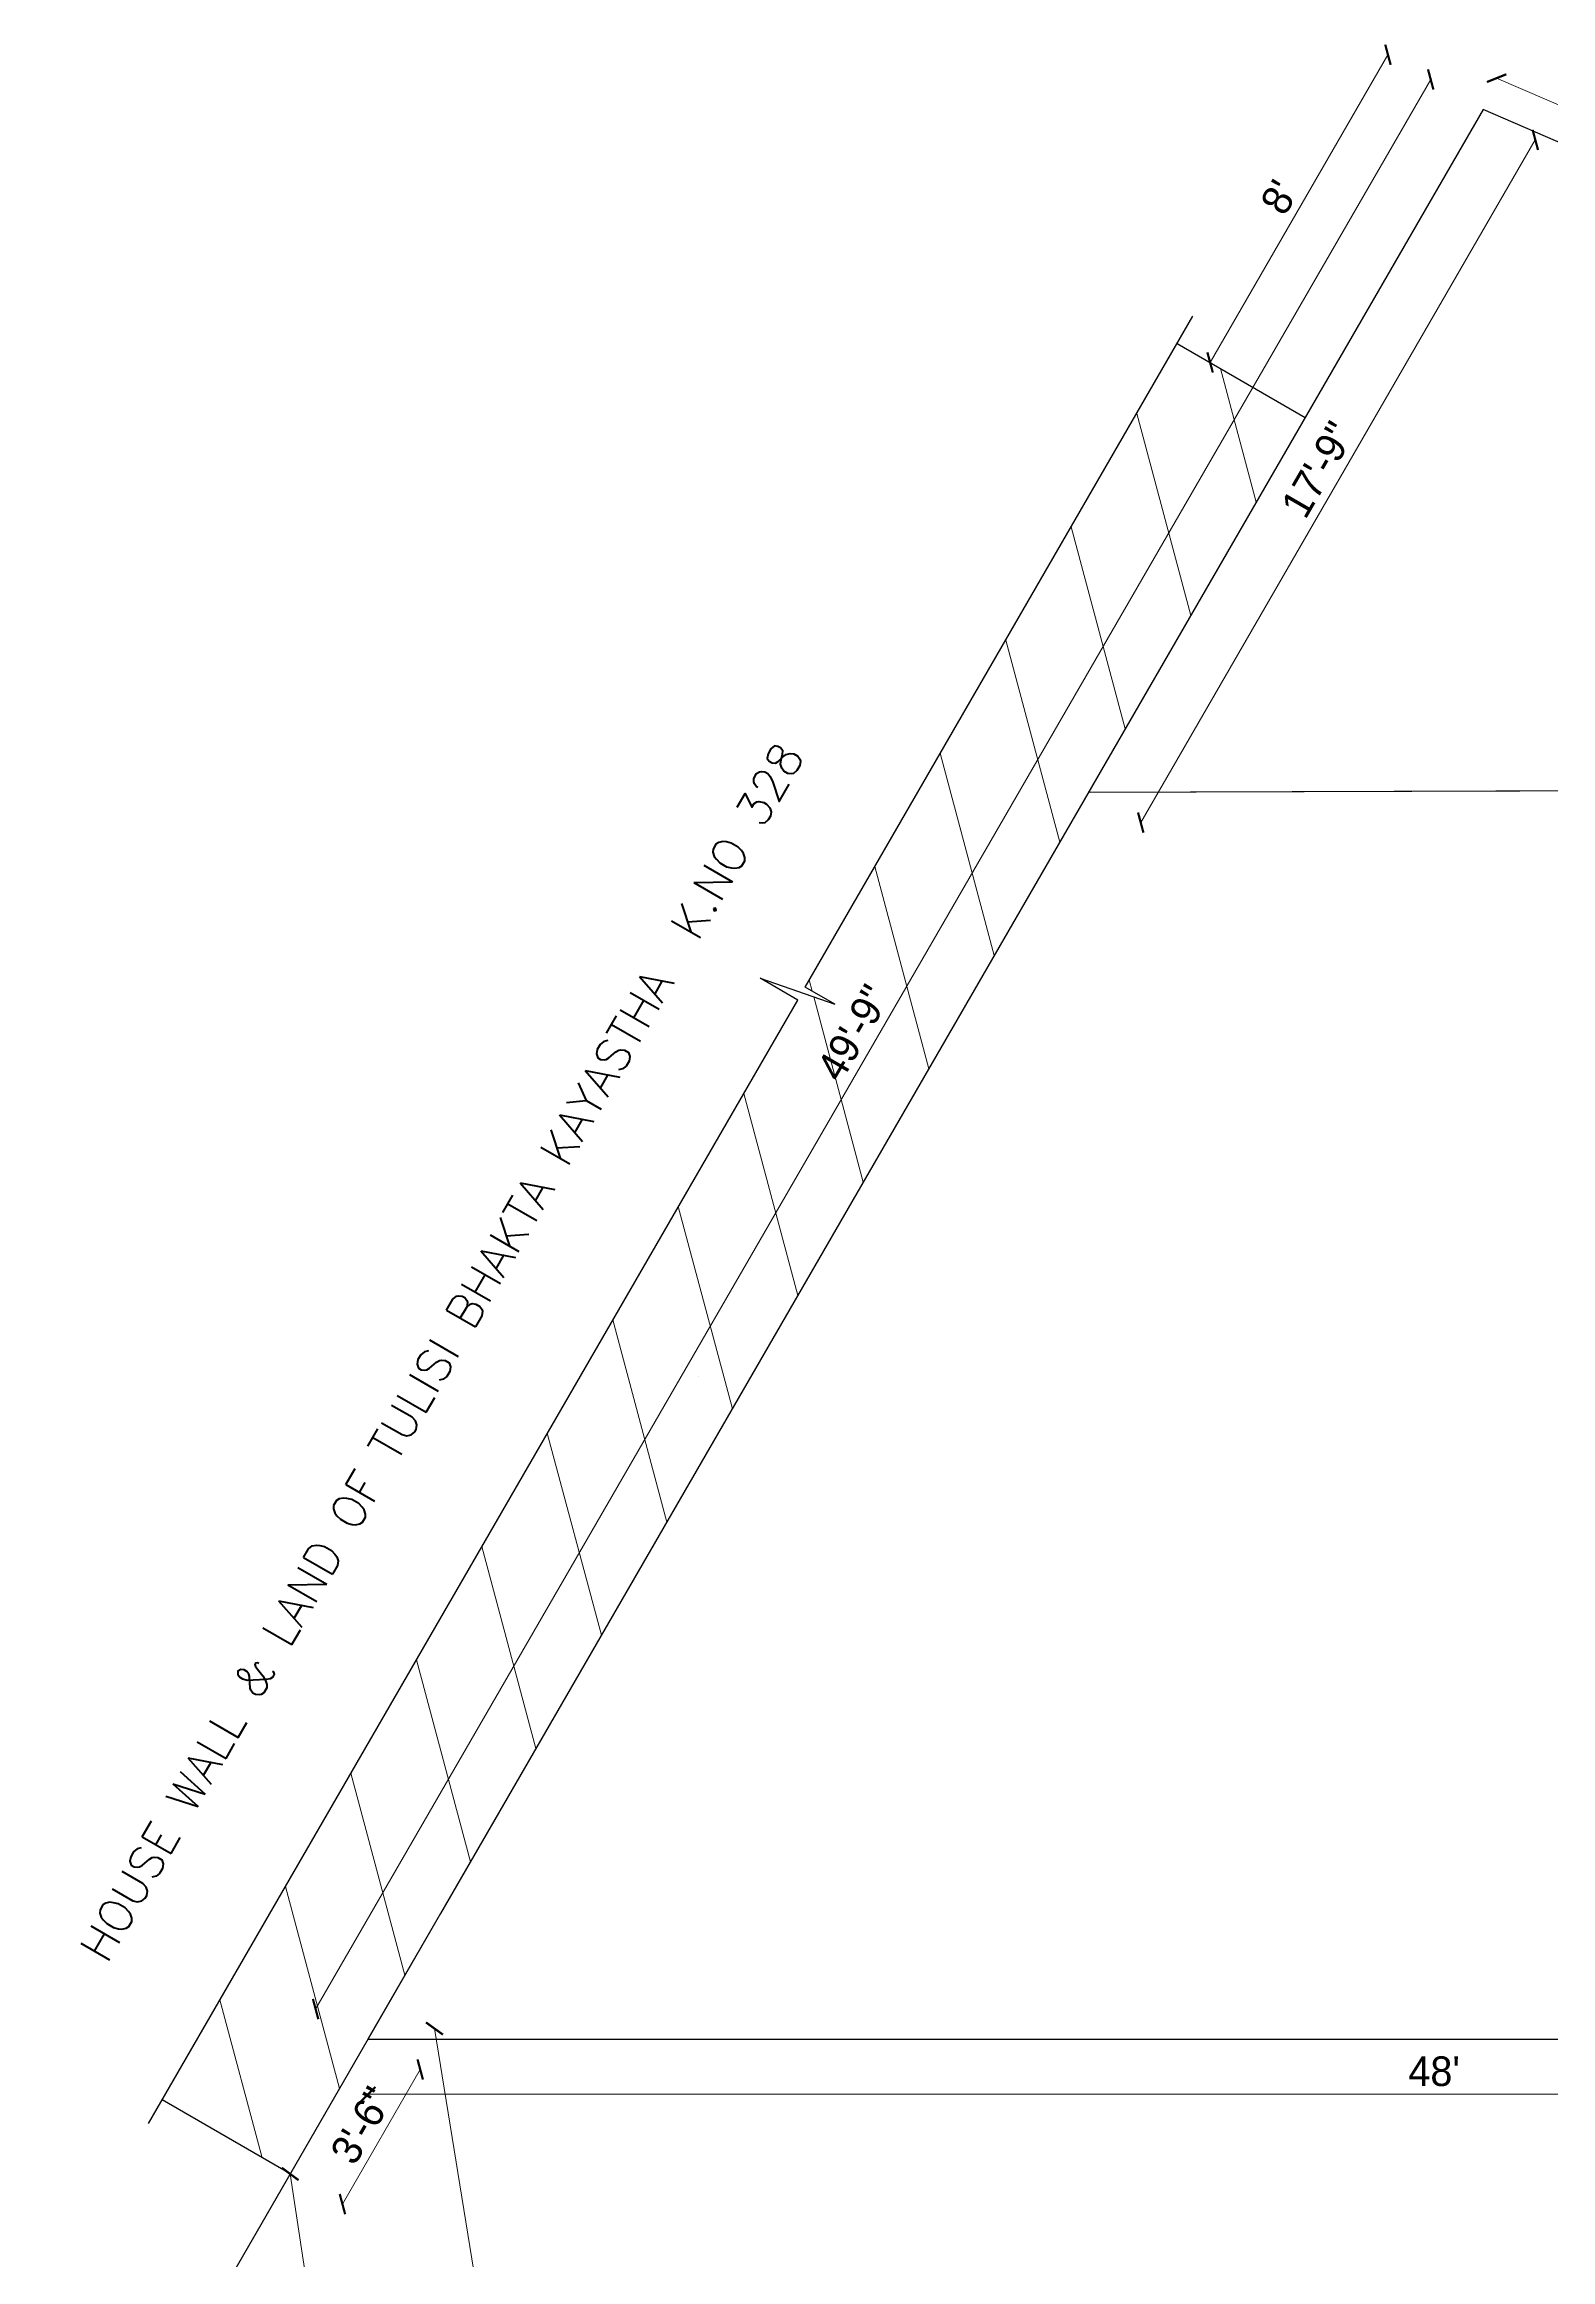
# Model space of a CAD drawing. Header units: inches. Extents: x 6873 to 34015, y -4436 to 8204.
# Drawn here: x 24393 to 24800, y -3920 to -3322 of the extents above; entities that cross this region are included whole.
import ezdxf

# ---------------------------------------------------------------- set-up
doc = ezdxf.new("R2010")
doc.units = ezdxf.units.IN
doc.header["$LTSCALE"] = 5
doc.header["$MEASUREMENT"] = 0
doc.layers.add('A-WALL', color=7, linetype='Continuous', lineweight=9)
doc.layers.add('HATCH', color=253, linetype='Continuous', lineweight=0)
for name, color, linetype in [('DIM', 5, 'Continuous'), ('TEXT', 6, 'Continuous'), ('WALL', 7, 'Continuous')]:
    doc.layers.add(name, color=color, linetype=linetype)
doc.styles.add('ROMANS', font='romans.shx', dxfattribs={"width": 0.8})
doc.styles.add('tt', font='stylu.ttf', dxfattribs={"height": 8})
doc.dimstyles.new('Copy(2) of STANDARD', dxfattribs={"dimtxt": 2, "dimasz": 4, "dimexe": 0, "dimexo": 0, "dimgap": 2, "dimtad": 1, "dimdec": 0, "dimzin": 0, "dimdsep": 46, "dimlunit": 3, "dimtxsty": 'tt', "dimblk": 'ARCHTICK', "dimcen": 0.0505, "dimse1": 1, "dimse2": 1, "dimclrd": 5, "dimclre": 5, "dimclrt": 7, "dimadec": 1, "dimazin": 0, "dimtm": 1e-09, "dimtfac": 1, "dimtdec": 0, "dimtofl": 0, "dimtmove": 1, "dimatfit": 3, "dimfxl": 1, "dimtolj": 2, "dimtzin": 0, "dimlwd": 13, "dimarcsym": 0})

# ---------------------------------------------------------------- blocks, each defined once
blk = doc.blocks.new('_ArchTick')
at = {"color": 0, "linetype": 'ByBlock', "const_width": 0.15}
blk.add_lwpolyline([(-0.5, -0.5), (0.5, 0.5)], dxfattribs=at)
blk = doc.blocks.new('*D429')
at = {"layer": 'Defpoints', "color": 0, "ltscale": 5, "transparency": 16777216}
for p in [(24781.3, -3339.37), (25056.35, -3448.11), (25052.67, -3456.62)]:
    blk.add_point(p, dxfattribs=at)
at = {"layer": 'DIM', "color": 5, "lineweight": 13, "ltscale": 5, "transparency": 16777216}
blk.add_line((24784.98, -3330.86), (25056.35, -3448.11), dxfattribs=at)
at = {"layer": 'DIM', "color": 5, "lineweight": 13, "ltscale": 5, "transparency": 16777216, "xscale": 4, "yscale": 4, "zscale": 4}
for p, rotation in [((24784.98, -3330.86), 156.6336577027969), ((25056.35, -3448.11), 336.6336577027969)]:
    blk.add_blockref('_ArchTick', p, dxfattribs=dict(at, rotation=rotation))
at = {"layer": 'DIM', "color": 7, "ltscale": 5, "transparency": 16777216, "insert": (24923.11, -3383.81), "char_height": 8, "attachment_point": 5, "rotation": 336.63366, "style": 'tt'}
blk.add_mtext('\\A2;24\'-8"', dxfattribs=at)
blk = doc.blocks.new('*D430')
at = {"layer": 'Defpoints', "color": 0, "ltscale": 5, "transparency": 16777216}
for p in [(24767.17, -3331.21), (24781.3, -3339.37), (24480.1, -3860.6)]:
    blk.add_point(p, dxfattribs=at)
at = {"layer": 'DIM', "color": 5, "lineweight": 13, "ltscale": 5, "transparency": 16777216}
blk.add_line((24465.96, -3852.43), (24767.17, -3331.21), dxfattribs=at)
at = {"layer": 'DIM', "color": 5, "lineweight": 13, "ltscale": 5, "transparency": 16777216, "xscale": 4, "yscale": 4, "zscale": 4}
for p, rotation in [((24767.17, -3331.21), 59.97717259332019), ((24465.96, -3852.43), 239.9771725933201)]:
    blk.add_blockref('_ArchTick', p, dxfattribs=dict(at, rotation=rotation))
at = {"layer": 'DIM', "color": 7, "ltscale": 5, "transparency": 16777216, "insert": (24611.21, -3588.73), "char_height": 8, "attachment_point": 5, "rotation": 59.97717, "style": 'tt'}
blk.add_mtext('\\A2;49\'-9"', dxfattribs=at)
blk = doc.blocks.new('*D432')
at = {"layer": 'Defpoints', "color": 0, "ltscale": 5, "transparency": 16777216}
for p in [(24480.1, -3860.6), (24540.05, -4230.27), (24558.01, -4227.35)]:
    blk.add_point(p, dxfattribs=at)
at = {"layer": 'DIM', "color": 5, "lineweight": 13, "ltscale": 5, "transparency": 16777216}
blk.add_line((24498.06, -3857.69), (24558.01, -4227.35), dxfattribs=at)
at = {"layer": 'DIM', "color": 5, "lineweight": 13, "ltscale": 5, "transparency": 16777216, "xscale": 4, "yscale": 4, "zscale": 4}
for p, rotation in [((24498.06, -3857.69), 99.21184451836452), ((24558.01, -4227.35), 279.2118445183645)]:
    blk.add_blockref('_ArchTick', p, dxfattribs=dict(at, rotation=rotation))
at = {"layer": 'DIM', "color": 7, "ltscale": 5, "transparency": 16777216, "insert": (24534.1, -4041.54), "char_height": 8, "attachment_point": 5, "rotation": 279.21184, "style": 'tt'}
blk.add_mtext("\\A2;82'-3''", dxfattribs=at)
blk = doc.blocks.new('*D436')
at = {"layer": 'Defpoints', "color": 0, "ltscale": 5, "transparency": 16777216}
for p in [(24459.08, -3896.97), (24509.87, -4230.78), (24509.87, -4230.78)]:
    blk.add_point(p, dxfattribs=at)
at = {"layer": 'DIM', "color": 5, "lineweight": 13, "ltscale": 5, "transparency": 16777216}
blk.add_line((24459.08, -3896.97), (24509.87, -4230.78), dxfattribs=at)
at = {"layer": 'DIM', "color": 5, "lineweight": 13, "ltscale": 5, "transparency": 16777216, "xscale": 4, "yscale": 4, "zscale": 4}
for p, rotation in [((24459.08, -3896.97), 98.65175557291509), ((24509.87, -4230.78), 278.651755572915)]:
    blk.add_blockref('_ArchTick', p, dxfattribs=dict(at, rotation=rotation))
at = {"layer": 'DIM', "color": 7, "ltscale": 5, "transparency": 16777216, "insert": (24490.69, -4062.93), "char_height": 8, "attachment_point": 5, "rotation": 278.65176, "style": 'tt'}
blk.add_mtext("\\A2;67'-6''", dxfattribs=at)
blk = doc.blocks.new('*D443')
at = {"layer": 'Defpoints', "color": 0, "ltscale": 5, "transparency": 16777216}
for p in [(24781.3, -3339.37), (24795.43, -3347.54), (24674.73, -3523.8)]:
    blk.add_point(p, dxfattribs=at)
at = {"layer": 'DIM', "color": 5, "lineweight": 13, "ltscale": 5, "transparency": 16777216}
blk.add_line((24688.85, -3531.96), (24795.43, -3347.54), dxfattribs=at)
at = {"layer": 'DIM', "color": 5, "lineweight": 13, "ltscale": 5, "transparency": 16777216, "xscale": 4, "yscale": 4, "zscale": 4}
for p, rotation in [((24795.43, -3347.54), 59.97717259332019), ((24688.85, -3531.96), 239.9771725933201)]:
    blk.add_blockref('_ArchTick', p, dxfattribs=dict(at, rotation=rotation))
at = {"layer": 'DIM', "color": 7, "ltscale": 5, "transparency": 16777216, "insert": (24736.7, -3436.6), "char_height": 8, "attachment_point": 5, "rotation": 59.97717, "style": 'tt'}
blk.add_mtext('\\A2;17\'-9"', dxfattribs=at)
blk = doc.blocks.new('*D447')
at = {"layer": 'Defpoints', "color": 0, "ltscale": 5, "transparency": 16777216}
for p in [(24480.1, -3860.6), (25056.1, -3860.6), (25056.1, -3875.46)]:
    blk.add_point(p, dxfattribs=at)
at = {"layer": 'DIM', "color": 5, "lineweight": 13, "ltscale": 5, "transparency": 16777216}
blk.add_line((24480.1, -3875.46), (25056.1, -3875.46), dxfattribs=at)
at = {"layer": 'DIM', "color": 5, "lineweight": 13, "ltscale": 5, "transparency": 16777216, "xscale": 4, "yscale": 4, "zscale": 4, "rotation": 180}
blk.add_blockref('_ArchTick', (24480.1, -3875.46), dxfattribs=at)
at = {"layer": 'DIM', "color": 5, "lineweight": 13, "ltscale": 5, "transparency": 16777216, "xscale": 4, "yscale": 4, "zscale": 4}
blk.add_blockref('_ArchTick', (25056.1, -3875.46), dxfattribs=at)
at = {"layer": 'DIM', "color": 7, "ltscale": 5, "transparency": 16777216, "insert": (24768.1, -3869.28), "char_height": 8, "attachment_point": 5, "style": 'tt'}
blk.add_mtext("\\A2;48'", dxfattribs=at)
blk = doc.blocks.new('*D448')
at = {"layer": 'Defpoints', "color": 0, "ltscale": 5, "transparency": 16777216}
for p in [(24504.78, -3874.87), (24473.21, -3905.13), (24483.77, -3911.23)]:
    blk.add_point(p, dxfattribs=at)
at = {"layer": 'DIM', "color": 5, "lineweight": 13, "ltscale": 5, "transparency": 16777216}
blk.add_line((24494.22, -3868.76), (24473.21, -3905.13), dxfattribs=at)
at = {"layer": 'DIM', "color": 5, "lineweight": 13, "ltscale": 5, "transparency": 16777216, "xscale": 4, "yscale": 4, "zscale": 4}
for p, rotation in [((24494.22, -3868.76), 59.97717259332014), ((24473.21, -3905.13), 239.9771725933201)]:
    blk.add_blockref('_ArchTick', p, dxfattribs=dict(at, rotation=rotation))
at = {"layer": 'DIM', "color": 7, "ltscale": 5, "transparency": 16777216, "insert": (24478.39, -3883.87), "char_height": 8, "attachment_point": 5, "rotation": 59.97717, "style": 'tt'}
blk.add_mtext('\\A2;3\'-6"', dxfattribs=at)
blk = doc.blocks.new('*D449')
at = {"layer": 'Defpoints', "color": 0, "ltscale": 5, "transparency": 16777216}
for p in [(24755.62, -3324.53), (24781.3, -3339.37), (24721.55, -3415.72)]:
    blk.add_point(p, dxfattribs=at)
at = {"layer": 'DIM', "color": 5, "lineweight": 13, "ltscale": 5, "transparency": 16777216}
blk.add_line((24707.58, -3407.65), (24755.62, -3324.53), dxfattribs=at)
at = {"layer": 'DIM', "color": 5, "lineweight": 13, "ltscale": 5, "transparency": 16777216, "xscale": 4, "yscale": 4, "zscale": 4}
for p, rotation in [((24755.62, -3324.53), 59.97717259332019), ((24707.58, -3407.65), 239.9771725933201)]:
    blk.add_blockref('_ArchTick', p, dxfattribs=dict(at, rotation=rotation))
at = {"layer": 'DIM', "color": 7, "ltscale": 5, "transparency": 16777216, "insert": (24726.29, -3363.02), "char_height": 8, "attachment_point": 5, "rotation": 59.97717, "style": 'tt'}
blk.add_mtext("\\A2;8'", dxfattribs=at)

msp = doc.modelspace()

# ---------------------------------------------------------------- hatches: boundary and pattern name
at = {"layer": 'HATCH', "ltscale": 5}
h = msp.add_hatch(dxfattribs=at)
h.set_pattern_fill('ANSI31', color=256, scale=200, angle=59.97717, style=0)
h.set_pattern_definition([(104.97717, (-1047.17, -5895.29), (-24.150722, -6.460855), [])])
h.paths.add_polyline_path([(24733.27, -3422.49), (24698.68, -3402.51), (24598.2, -3576.38), (24606.22, -3581.02), (24586.03, -3573.99), (24596.19, -3579.87), (24424.49, -3876.98), (24459.08, -3896.97), (24499.74, -3826.6)])
h.paths.add_polyline_path([(24609.44, -3579.47), (24619.45, -3562.14), (24630.14, -3568.32), (24620.13, -3585.65)], flags=24)

# ---------------------------------------------------------------- linework, layer by layer
at = {"layer": 'A-WALL', "ltscale": 5}
msp.add_lwpolyline([(25053.23, -3522.61), (24674.73, -3523.8), (24499.74, -3826.6), (24480.1, -3860.6), (25056.1, -3860.6)], close=True, dxfattribs=at)
at = {"layer": 'DIM', "ltscale": 5}
msp.add_line((24569.36, -3681.67), (24569.36, -3681.67), dxfattribs=at)
at = {"layer": 'WALL', "ltscale": 5}
for p, q in [((24781.3, -3339.37), (24499.74, -3826.6)), ((25052.67, -3456.62), (24781.3, -3339.37)), ((24598.2, -3576.38), (24702.93, -3395.16)), ((24698.68, -3402.51), (24733.27, -3422.49)), ((25053.23, -3522.61), (24674.73, -3523.8)), ((24596.19, -3579.87), (24586.03, -3573.99)), ((24586.03, -3573.99), (24606.22, -3581.02)), ((24606.22, -3581.02), (24598.2, -3576.38)), ((24420.8, -3883.37), (24596.19, -3579.87)), ((24499.74, -3826.6), (24392.68, -4011.88)), ((24480.1, -3860.6), (25056.1, -3860.6)), ((24459.08, -3896.97), (24424.49, -3876.98))]:
    msp.add_line(p, q, dxfattribs=at)

# ---------------------------------------------------------------- texts
at = {"layer": 'TEXT', "lineweight": 9, "style": 'ROMANS'}
msp.add_text('HOUSE WALL & LAND OF TULISI BHAKTA KAYASTHA  K.NO 328', height=9, rotation=59.97717, dxfattribs=at).set_placement((24409.54, -3840.49))

# ---------------------------------------------------------------- dimensions: what is measured, and where the dimension line sits
at = {"layer": 'DIM', "ltscale": 5}
for base, p1, p2, picture, middle in [((24755.62, -3324.53), (24721.55, -3415.72), (24781.3, -3339.37), '*D449', (24726.29, -3363.02)), ((24795.43, -3347.54), (24674.73, -3523.8), (24781.3, -3339.37), '*D443', (24736.7, -3436.6)), ((24473.21, -3905.13), (24504.78, -3874.87), (24483.77, -3911.23), '*D448', (24478.39, -3883.87))]:
    dim = msp.add_linear_dim(base=base, p1=p1, p2=p2, angle=59.97717, dimstyle='Copy(2) of STANDARD', dxfattribs=at)
    dim.commit()
    dim.dimension.update_dxf_attribs({"geometry": picture, "text_midpoint": middle})
dim = msp.add_linear_dim(base=(24767.17, -3331.21), p1=(24480.1, -3860.6), p2=(24781.3, -3339.37), angle=59.97717, text='49\'-9"', dimstyle='Copy(2) of STANDARD', dxfattribs=at)
dim.commit()
dim.dimension.update_dxf_attribs({"geometry": '*D430', "text_midpoint": (24611.21, -3588.73)})
for p1, p2, distance, picture, middle in [((24781.3, -3339.37), (25052.67, -3456.62), 9.27, '*D429', (24923.11, -3383.81)), ((24480.1, -3860.6), (25056.1, -3860.6), -14.86, '*D447', (24768.1, -3869.28))]:
    dim = msp.add_aligned_dim(p1=p1, p2=p2, distance=distance, dimstyle='Copy(2) of STANDARD', dxfattribs=at)
    dim.commit()
    dim.dimension.update_dxf_attribs({"geometry": picture, "text_midpoint": middle})
for p1, p2, distance, text, picture, middle in [((24480.1, -3860.6), (24540.05, -4230.27), 18.2, "82'-3''", '*D432', (24534.1, -4041.54)), ((24459.08, -3896.97), (24509.87, -4230.78), 0, "67'-6''", '*D436', (24490.69, -4062.93))]:
    dim = msp.add_aligned_dim(p1=p1, p2=p2, distance=distance, text=text, dimstyle='Copy(2) of STANDARD', dxfattribs=at)
    dim.commit()
    dim.dimension.update_dxf_attribs({"geometry": picture, "text_midpoint": middle})

doc.saveas('drawing.dxf')
